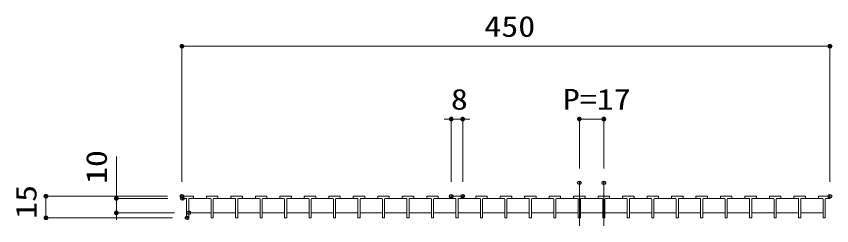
# Model space of a CAD drawing. Units: millimetres on the paper. Extents: x -216 to 216, y -153 to 153.
# Drawn here: x -80.5 to 32.8, y -64.3 to -35.2 of the extents above; entities that cross this region are included whole.
import ezdxf
from ezdxf.enums import TextEntityAlignment as Align

# ---------------------------------------------------------------- set-up
doc = ezdxf.new("R2010")
doc.units = ezdxf.units.MM
doc.header["$PDMODE"] = 32
doc.header["$PDSIZE"] = 0.5
doc.linetypes.add('CHAIN2', pattern=[12, 9, -1, 1, -1])
for name, color, linetype, lineweight in [('0-2_蓋', 3, 'Continuous', 9), ('0-3_寸法', 4, 'Continuous', 9), ('0-4_0', 7, 'Continuous', 9), ('0-6_中心線', 4, 'CHAIN2', 9)]:
    doc.layers.add(name, color=color, linetype=linetype, lineweight=lineweight)
doc.layers.add('0-5_Defpoints', color=7, linetype='Continuous')
doc.styles.add('ＭＳ ゴシック', font='')
doc.styles.get('ＭＳ ゴシック').set_extended_font_data('MS Gothic')

# ---------------------------------------------------------------- blocks, each defined once
blk = doc.blocks.new('_Dot')
at = {"layer": '0-4_0'}
for p, q in [((-0.5, 0), (-1, 0)), ((0.489, 0.1), (-0.489, 0.1)), ((0.399, 0.3), (-0.399, 0.3)), ((0.458, -0.199), (-0.458, -0.199)), ((0.3, -0.399), (-0.3, -0.399))]:
    blk.add_line(p, q, dxfattribs=at)
for points in [[(0.5, 0), (0.496, 0.063), (0.484, 0.124), (0.465, 0.184), (0.438, 0.241), (0.405, 0.294), (0.364, 0.342), (0.319, 0.385), (0.268, 0.422), (0.213, 0.452), (0.155, 0.476), (0.094, 0.491), (0.031, 0.499), (-0.031, 0.499), (-0.094, 0.491), (-0.155, 0.476), (-0.213, 0.452), (-0.268, 0.422), (-0.319, 0.385), (-0.364, 0.342), (-0.405, 0.294), (-0.438, 0.241), (-0.465, 0.184), (-0.484, 0.124), (-0.496, 0.063), (-0.5, 0), (0, 0)], [(-0.5, 0), (-0.496, -0.063), (-0.484, -0.124), (-0.465, -0.184), (-0.438, -0.241), (-0.405, -0.294), (-0.364, -0.342), (-0.319, -0.385), (-0.268, -0.422), (-0.213, -0.452), (-0.155, -0.476), (-0.094, -0.491), (-0.031, -0.499), (0.031, -0.499), (0.094, -0.491), (0.155, -0.476), (0.213, -0.452), (0.268, -0.422), (0.319, -0.385), (0.364, -0.342), (0.405, -0.294), (0.438, -0.241), (0.465, -0.184), (0.484, -0.124), (0.496, -0.063), (0.5, 0), (0, 0)]]:
    blk.add_lwpolyline(points, close=True, dxfattribs=at)
blk = doc.blocks.new('U32')
at = {"layer": '0-2_蓋'}
for p, q in [((0, 15), (8, 15)), ((0, 13.8), (0, 15)), ((2.75, 13.5), (0.3, 13.5)), ((3.25, 0.3), (3.25, 13)), ((4.75, 0.3), (4.75, 13)), ((5.25, 13.5), (7.7, 13.5)), ((5.25, 13.5), (19.75, 13.5)), ((8, 13.8), (8, 15)), ((17, 15), (25, 15)), ((17, 13.8), (17, 15)), ((19.75, 13.5), (17.3, 13.5)), ((20.25, 0.3), (20.25, 13)), ((21.75, 0.3), (21.75, 13)), ((22.25, 13.5), (24.7, 13.5)), ((22.25, 13.5), (36.75, 13.5)), ((25, 13.8), (25, 15)), ((34, 15), (42, 15)), ((34, 13.8), (34, 15)), ((36.75, 13.5), (34.3, 13.5)), ((37.25, 0.3), (37.25, 13)), ((38.75, 0.3), (38.75, 13)), ((39.25, 13.5), (41.7, 13.5)), ((39.25, 13.5), (53.75, 13.5)), ((42, 13.8), (42, 15)), ((51, 15), (59, 15)), ((51, 13.8), (51, 15)), ((53.75, 13.5), (51.3, 13.5)), ((54.25, 0.3), (54.25, 13)), ((55.75, 0.3), (55.75, 13)), ((56.25, 13.5), (58.7, 13.5)), ((56.25, 13.5), (70.75, 13.5)), ((59, 13.8), (59, 15)), ((68, 15), (76, 15)), ((68, 13.8), (68, 15)), ((70.75, 13.5), (68.3, 13.5)), ((71.25, 0.3), (71.25, 13)), ((72.75, 0.3), (72.75, 13)), ((73.25, 13.5), (75.7, 13.5)), ((73.25, 13.5), (87.75, 13.5)), ((76, 13.8), (76, 15)), ((85, 15), (93, 15)), ((85, 13.8), (85, 15)), ((87.75, 13.5), (85.3, 13.5)), ((88.25, 0.3), (88.25, 13)), ((89.75, 0.3), (89.75, 13)), ((90.25, 13.5), (92.7, 13.5)), ((90.25, 13.5), (104.75, 13.5)), ((93, 13.8), (93, 15)), ((102, 15), (110, 15)), ((102, 13.8), (102, 15)), ((104.75, 13.5), (102.3, 13.5)), ((105.25, 0.3), (105.25, 13)), ((106.75, 0.3), (106.75, 13)), ((107.25, 13.5), (109.7, 13.5)), ((107.25, 13.5), (121.75, 13.5)), ((110, 13.8), (110, 15)), ((119, 15), (127, 15)), ((119, 13.8), (119, 15)), ((121.75, 13.5), (119.3, 13.5)), ((122.25, 0.3), (122.25, 13)), ((123.75, 0.3), (123.75, 13)), ((124.25, 13.5), (126.7, 13.5)), ((124.25, 13.5), (138.75, 13.5)), ((127, 13.8), (127, 15)), ((136, 15), (144, 15)), ((136, 13.8), (136, 15)), ((138.75, 13.5), (136.3, 13.5)), ((139.25, 0.3), (139.25, 13)), ((140.75, 0.3), (140.75, 13)), ((141.25, 13.5), (143.7, 13.5)), ((141.25, 13.5), (155.75, 13.5)), ((144, 13.8), (144, 15)), ((153, 15), (161, 15)), ((153, 13.8), (153, 15)), ((155.75, 13.5), (153.3, 13.5)), ((156.25, 0.3), (156.25, 13)), ((157.75, 0.3), (157.75, 13)), ((158.25, 13.5), (160.7, 13.5)), ((158.25, 13.5), (172.75, 13.5)), ((161, 13.8), (161, 15)), ((170, 15), (178, 15)), ((170, 13.8), (170, 15)), ((172.75, 13.5), (170.3, 13.5)), ((173.25, 0.3), (173.25, 13)), ((174.75, 0.3), (174.75, 13)), ((175.25, 13.5), (177.7, 13.5)), ((175.25, 13.5), (189.75, 13.5)), ((178, 13.8), (178, 15)), ((187, 15), (195, 15)), ((187, 13.8), (187, 15)), ((189.75, 13.5), (187.3, 13.5)), ((190.25, 0.3), (190.25, 13)), ((191.75, 0.3), (191.75, 13)), ((192.25, 13.5), (194.7, 13.5)), ((192.25, 13.5), (206.75, 13.5)), ((195, 13.8), (195, 15)), ((204, 15), (212, 15)), ((204, 13.8), (204, 15)), ((206.75, 13.5), (204.3, 13.5)), ((207.25, 0.3), (207.25, 13)), ((208.75, 0.3), (208.75, 13)), ((209.25, 13.5), (211.7, 13.5)), ((209.25, 13.5), (223.75, 13.5)), ((212, 13.8), (212, 15)), ((221, 15), (229, 15)), ((221, 13.8), (221, 15)), ((223.75, 13.5), (221.3, 13.5)), ((224.25, 0.3), (224.25, 13)), ((225.75, 0.3), (225.75, 13)), ((226.25, 13.5), (228.7, 13.5)), ((226.25, 13.5), (240.75, 13.5)), ((229, 13.8), (229, 15)), ((238, 15), (246, 15)), ((238, 13.8), (238, 15)), ((240.75, 13.5), (238.3, 13.5)), ((241.25, 0.3), (241.25, 13)), ((242.75, 0.3), (242.75, 13)), ((243.25, 13.5), (245.7, 13.5)), ((243.25, 13.5), (257.75, 13.5)), ((246, 13.8), (246, 15)), ((255, 15), (263, 15)), ((255, 13.8), (255, 15)), ((257.75, 13.5), (255.3, 13.5)), ((258.25, 0.3), (258.25, 13)), ((259.75, 0.3), (259.75, 13)), ((260.25, 13.5), (262.7, 13.5)), ((260.25, 13.5), (274.75, 13.5)), ((263, 13.8), (263, 15)), ((272, 15), (280, 15)), ((272, 13.8), (272, 15)), ((274.75, 13.5), (272.3, 13.5)), ((275.25, 0.3), (275.25, 13)), ((276.75, 0.3), (276.75, 13)), ((277.25, 13.5), (279.7, 13.5)), ((277.25, 13.5), (291.75, 13.5)), ((280, 13.8), (280, 15)), ((289, 15), (297, 15)), ((289, 13.8), (289, 15)), ((291.75, 13.5), (289.3, 13.5)), ((292.25, 0.3), (292.25, 13)), ((293.75, 0.3), (293.75, 13)), ((294.25, 13.5), (296.7, 13.5)), ((294.25, 13.5), (308.75, 13.5)), ((297, 13.8), (297, 15)), ((306, 15), (314, 15)), ((306, 13.8), (306, 15)), ((308.75, 13.5), (306.3, 13.5)), ((309.25, 0.3), (309.25, 13)), ((310.75, 0.3), (310.75, 13)), ((311.25, 13.5), (313.7, 13.5)), ((311.25, 13.5), (325.75, 13.5)), ((314, 13.8), (314, 15)), ((323, 15), (331, 15)), ((323, 13.8), (323, 15)), ((325.75, 13.5), (323.3, 13.5)), ((326.25, 0.3), (326.25, 13)), ((327.75, 0.3), (327.75, 13)), ((328.25, 13.5), (330.7, 13.5)), ((328.25, 13.5), (342.75, 13.5)), ((331, 13.8), (331, 15)), ((340, 15), (348, 15)), ((340, 13.8), (340, 15)), ((342.75, 13.5), (340.3, 13.5)), ((343.25, 0.3), (343.25, 13)), ((344.75, 0.3), (344.75, 13)), ((345.25, 13.5), (347.7, 13.5)), ((345.25, 13.5), (359.75, 13.5)), ((348, 13.8), (348, 15)), ((357, 15), (365, 15)), ((357, 13.8), (357, 15)), ((359.75, 13.5), (357.3, 13.5)), ((360.25, 0.3), (360.25, 13)), ((361.75, 0.3), (361.75, 13)), ((362.25, 13.5), (364.7, 13.5)), ((362.25, 13.5), (376.75, 13.5)), ((365, 13.8), (365, 15)), ((374, 15), (382, 15)), ((374, 13.8), (374, 15)), ((376.75, 13.5), (374.3, 13.5)), ((377.25, 0.3), (377.25, 13)), ((378.75, 0.3), (378.75, 13)), ((379.25, 13.5), (381.7, 13.5)), ((379.25, 13.5), (393.75, 13.5)), ((382, 13.8), (382, 15)), ((391, 15), (399, 15)), ((391, 13.8), (391, 15)), ((393.75, 13.5), (391.3, 13.5)), ((394.25, 0.3), (394.25, 13)), ((395.75, 0.3), (395.75, 13)), ((396.25, 13.5), (398.7, 13.5)), ((396.25, 13.5), (410.75, 13.5)), ((399, 13.8), (399, 15)), ((408, 15), (416, 15)), ((408, 13.8), (408, 15)), ((410.75, 13.5), (408.3, 13.5)), ((411.25, 0.3), (411.25, 13)), ((412.75, 0.3), (412.75, 13)), ((413.25, 13.5), (415.7, 13.5)), ((413.25, 13.5), (427.75, 13.5)), ((416, 13.8), (416, 15)), ((425, 15), (433, 15)), ((425, 13.8), (425, 15)), ((427.75, 13.5), (425.3, 13.5)), ((428.25, 0.3), (428.25, 13)), ((429.75, 0.3), (429.75, 13)), ((430.25, 13.5), (432.7, 13.5)), ((430.25, 13.5), (444.75, 13.5)), ((433, 13.8), (433, 15)), ((442, 15), (450, 15)), ((442, 13.8), (442, 15)), ((442, 15), (450, 15)), ((442, 13.8), (442, 15)), ((444.75, 13.5), (442.3, 13.5)), ((444.75, 13.5), (442.3, 13.5)), ((445.25, 0.3), (445.25, 13)), ((445.25, 0.3), (445.25, 13)), ((446.75, 0.3), (446.75, 13)), ((446.75, 0.3), (446.75, 13)), ((447.25, 13.5), (449.7, 13.5)), ((447.25, 13.5), (449.7, 13.5)), ((450, 13.8), (450, 15)), ((450, 13.8), (450, 15)), ((4.45, 0), (3.55, 0)), ((4.75, 3.5), (20.25, 3.5)), ((21.45, 0), (20.55, 0)), ((21.75, 3.5), (37.25, 3.5)), ((38.45, 0), (37.55, 0)), ((38.75, 3.5), (54.25, 3.5)), ((55.45, 0), (54.55, 0)), ((55.75, 3.5), (71.25, 3.5)), ((72.45, 0), (71.55, 0)), ((72.75, 3.5), (88.25, 3.5)), ((89.45, 0), (88.55, 0)), ((89.75, 3.5), (105.25, 3.5)), ((106.45, 0), (105.55, 0)), ((106.75, 3.5), (122.25, 3.5)), ((123.45, 0), (122.55, 0)), ((123.75, 3.5), (139.25, 3.5)), ((140.45, 0), (139.55, 0)), ((140.75, 3.5), (156.25, 3.5)), ((157.45, 0), (156.55, 0)), ((157.75, 3.5), (173.25, 3.5)), ((174.45, 0), (173.55, 0)), ((174.75, 3.5), (190.25, 3.5)), ((191.45, 0), (190.55, 0)), ((191.75, 3.5), (207.25, 3.5)), ((208.45, 0), (207.55, 0)), ((208.75, 3.5), (224.25, 3.5)), ((225.45, 0), (224.55, 0)), ((225.75, 3.5), (241.25, 3.5)), ((242.45, 0), (241.55, 0)), ((242.75, 3.5), (258.25, 3.5)), ((259.45, 0), (258.55, 0)), ((259.75, 3.5), (275.25, 3.5)), ((276.45, 0), (275.55, 0)), ((276.75, 3.5), (292.25, 3.5)), ((293.45, 0), (292.55, 0)), ((293.75, 3.5), (309.25, 3.5)), ((310.45, 0), (309.55, 0)), ((310.75, 3.5), (326.25, 3.5)), ((327.45, 0), (326.55, 0)), ((327.75, 3.5), (343.25, 3.5)), ((344.45, 0), (343.55, 0)), ((344.75, 3.5), (360.25, 3.5)), ((361.45, 0), (360.55, 0)), ((361.75, 3.5), (377.25, 3.5)), ((378.45, 0), (377.55, 0)), ((378.75, 3.5), (394.25, 3.5)), ((395.45, 0), (394.55, 0)), ((395.75, 3.5), (411.25, 3.5)), ((412.45, 0), (411.55, 0)), ((412.75, 3.5), (428.25, 3.5)), ((429.45, 0), (428.55, 0)), ((429.75, 3.5), (445.25, 3.5)), ((446.45, 0), (445.55, 0)), ((446.45, 0), (445.55, 0))]:
    blk.add_line(p, q, dxfattribs=at)
for centre, radius, start, end in [((0.3, 13.8), 0.3, 180, 270), ((2.75, 13), 0.5, 0, 90), ((5.25, 13), 0.5, 90, 180), ((7.7, 13.8), 0.3, 270, 0), ((17.3, 13.8), 0.3, 180, 270), ((19.75, 13), 0.5, 0, 90), ((22.25, 13), 0.5, 90, 180), ((24.7, 13.8), 0.3, 270, 0), ((34.3, 13.8), 0.3, 180, 270), ((36.75, 13), 0.5, 0, 90), ((39.25, 13), 0.5, 90, 180), ((41.7, 13.8), 0.3, 270, 0), ((51.3, 13.8), 0.3, 180, 270), ((53.75, 13), 0.5, 0, 90), ((56.25, 13), 0.5, 90, 180), ((58.7, 13.8), 0.3, 270, 0), ((68.3, 13.8), 0.3, 180, 270), ((70.75, 13), 0.5, 0, 90), ((73.25, 13), 0.5, 90, 180), ((75.7, 13.8), 0.3, 270, 0), ((85.3, 13.8), 0.3, 180, 270), ((87.75, 13), 0.5, 0, 90), ((90.25, 13), 0.5, 90, 180), ((92.7, 13.8), 0.3, 270, 0), ((102.3, 13.8), 0.3, 180, 270), ((104.75, 13), 0.5, 0, 90), ((107.25, 13), 0.5, 90, 180), ((109.7, 13.8), 0.3, 270, 0), ((119.3, 13.8), 0.3, 180, 270), ((121.75, 13), 0.5, 0, 90), ((124.25, 13), 0.5, 90, 180), ((126.7, 13.8), 0.3, 270, 0), ((136.3, 13.8), 0.3, 180, 270), ((138.75, 13), 0.5, 0, 90), ((141.25, 13), 0.5, 90, 180), ((143.7, 13.8), 0.3, 270, 0), ((153.3, 13.8), 0.3, 180, 270), ((155.75, 13), 0.5, 0, 90), ((158.25, 13), 0.5, 90, 180), ((160.7, 13.8), 0.3, 270, 0), ((170.3, 13.8), 0.3, 180, 270), ((172.75, 13), 0.5, 0, 90), ((175.25, 13), 0.5, 90, 180), ((177.7, 13.8), 0.3, 270, 0), ((187.3, 13.8), 0.3, 180, 270), ((189.75, 13), 0.5, 0, 90), ((192.25, 13), 0.5, 90, 180), ((194.7, 13.8), 0.3, 270, 0), ((204.3, 13.8), 0.3, 180, 270), ((206.75, 13), 0.5, 0, 90), ((209.25, 13), 0.5, 90, 180), ((211.7, 13.8), 0.3, 270, 0), ((221.3, 13.8), 0.3, 180, 270), ((223.75, 13), 0.5, 0, 90), ((226.25, 13), 0.5, 90, 180), ((228.7, 13.8), 0.3, 270, 0), ((238.3, 13.8), 0.3, 180, 270), ((240.75, 13), 0.5, 0, 90), ((243.25, 13), 0.5, 90, 180), ((245.7, 13.8), 0.3, 270, 0), ((255.3, 13.8), 0.3, 180, 270), ((257.75, 13), 0.5, 0, 90), ((260.25, 13), 0.5, 90, 180), ((262.7, 13.8), 0.3, 270, 0), ((272.3, 13.8), 0.3, 180, 270), ((274.75, 13), 0.5, 0, 90), ((277.25, 13), 0.5, 90, 180), ((279.7, 13.8), 0.3, 270, 0), ((289.3, 13.8), 0.3, 180, 270), ((291.75, 13), 0.5, 0, 90), ((294.25, 13), 0.5, 90, 180), ((296.7, 13.8), 0.3, 270, 0), ((306.3, 13.8), 0.3, 180, 270), ((308.75, 13), 0.5, 0, 90), ((311.25, 13), 0.5, 90, 180), ((313.7, 13.8), 0.3, 270, 0), ((323.3, 13.8), 0.3, 180, 270), ((325.75, 13), 0.5, 0, 90), ((328.25, 13), 0.5, 90, 180), ((330.7, 13.8), 0.3, 270, 0), ((340.3, 13.8), 0.3, 180, 270), ((342.75, 13), 0.5, 0, 90), ((345.25, 13), 0.5, 90, 180), ((347.7, 13.8), 0.3, 270, 0), ((357.3, 13.8), 0.3, 180, 270), ((359.75, 13), 0.5, 0, 90), ((362.25, 13), 0.5, 90, 180), ((364.7, 13.8), 0.3, 270, 0), ((374.3, 13.8), 0.3, 180, 270), ((376.75, 13), 0.5, 0, 90), ((379.25, 13), 0.5, 90, 180), ((381.7, 13.8), 0.3, 270, 0), ((391.3, 13.8), 0.3, 180, 270), ((393.75, 13), 0.5, 0, 90), ((396.25, 13), 0.5, 90, 180), ((398.7, 13.8), 0.3, 270, 0), ((408.3, 13.8), 0.3, 180, 270), ((410.75, 13), 0.5, 0, 90), ((413.25, 13), 0.5, 90, 180), ((415.7, 13.8), 0.3, 270, 0), ((425.3, 13.8), 0.3, 180, 270), ((427.75, 13), 0.5, 0, 90), ((430.25, 13), 0.5, 90, 180), ((432.7, 13.8), 0.3, 270, 0), ((442.3, 13.8), 0.3, 180, 270), ((442.3, 13.8), 0.3, 180, 270), ((444.75, 13), 0.5, 0, 90), ((444.75, 13), 0.5, 0, 90), ((447.25, 13), 0.5, 90, 180), ((447.25, 13), 0.5, 90, 180), ((449.7, 13.8), 0.3, 270, 0), ((449.7, 13.8), 0.3, 270, 0), ((3.55, 0.3), 0.3, 180, 270), ((4.45, 0.3), 0.3, 270, 0), ((20.55, 0.3), 0.3, 180, 270), ((21.45, 0.3), 0.3, 270, 0), ((37.55, 0.3), 0.3, 180, 270), ((38.45, 0.3), 0.3, 270, 0), ((54.55, 0.3), 0.3, 180, 270), ((55.45, 0.3), 0.3, 270, 0), ((71.55, 0.3), 0.3, 180, 270), ((72.45, 0.3), 0.3, 270, 0), ((88.55, 0.3), 0.3, 180, 270), ((89.45, 0.3), 0.3, 270, 0), ((105.55, 0.3), 0.3, 180, 270), ((106.45, 0.3), 0.3, 270, 0), ((122.55, 0.3), 0.3, 180, 270), ((123.45, 0.3), 0.3, 270, 0), ((139.55, 0.3), 0.3, 180, 270), ((140.45, 0.3), 0.3, 270, 0), ((156.55, 0.3), 0.3, 180, 270), ((157.45, 0.3), 0.3, 270, 0), ((173.55, 0.3), 0.3, 180, 270), ((174.45, 0.3), 0.3, 270, 0), ((190.55, 0.3), 0.3, 180, 270), ((191.45, 0.3), 0.3, 270, 0), ((207.55, 0.3), 0.3, 180, 270), ((208.45, 0.3), 0.3, 270, 0), ((224.55, 0.3), 0.3, 180, 270), ((225.45, 0.3), 0.3, 270, 0), ((241.55, 0.3), 0.3, 180, 270), ((242.45, 0.3), 0.3, 270, 0), ((258.55, 0.3), 0.3, 180, 270), ((259.45, 0.3), 0.3, 270, 0), ((275.55, 0.3), 0.3, 180, 270), ((276.45, 0.3), 0.3, 270, 0), ((292.55, 0.3), 0.3, 180, 270), ((293.45, 0.3), 0.3, 270, 0), ((309.55, 0.3), 0.3, 180, 270), ((310.45, 0.3), 0.3, 270, 0), ((326.55, 0.3), 0.3, 180, 270), ((327.45, 0.3), 0.3, 270, 0), ((343.55, 0.3), 0.3, 180, 270), ((344.45, 0.3), 0.3, 270, 0), ((360.55, 0.3), 0.3, 180, 270), ((361.45, 0.3), 0.3, 270, 0), ((377.55, 0.3), 0.3, 180, 270), ((378.45, 0.3), 0.3, 270, 0), ((394.55, 0.3), 0.3, 180, 270), ((395.45, 0.3), 0.3, 270, 0), ((411.55, 0.3), 0.3, 180, 270), ((412.45, 0.3), 0.3, 270, 0), ((428.55, 0.3), 0.3, 180, 270), ((429.45, 0.3), 0.3, 270, 0), ((445.55, 0.3), 0.3, 180, 270), ((445.55, 0.3), 0.3, 180, 270), ((446.45, 0.3), 0.3, 270, 0), ((446.45, 0.3), 0.3, 270, 0)]:
    blk.add_arc(centre, radius, start, end, dxfattribs=at)

msp = doc.modelspace()

# ---------------------------------------------------------------- linework, layer by layer
at = {"layer": '0-3_寸法'}
for p, q in [((-57.451, -58.213), (-57.451, -39.371)), ((-56.951, -39.371), (32.049, -39.371)), ((32.549, -58.213), (32.549, -39.371)), ((-20.551, -49.492), (-21.051, -49.492)), ((-20.051, -58.213), (-20.051, -49.492)), ((-20.051, -49.492), (-18.451, -49.492)), ((-18.451, -58.213), (-18.451, -49.492)), ((-17.951, -49.492), (-17.451, -49.492)), ((-2.251, -56.353), (-2.251, -49.492)), ((-1.751, -49.492), (0.649, -49.492)), ((1.149, -56.353), (1.149, -49.492)), ((-66.561, -60.013), (-66.561, -54.713)), ((-59.451, -60.213), (-76.339, -60.213)), ((-76.339, -62.713), (-76.339, -60.713)), ((-59.391, -60.513), (-66.561, -60.513)), ((-66.561, -62.513), (-66.561, -60.513)), ((-58.741, -63.213), (-76.339, -63.213)), ((-58.501, -62.513), (-66.561, -62.513)), ((-66.561, -63.013), (-66.561, -63.513))]:
    msp.add_line(p, q, dxfattribs=at)
at = {"layer": '0-5_Defpoints'}
for p in [(32.549, -39.371), (-18.451, -49.492), (1.149, -49.492), (-2.251, -58.353), (1.149, -58.353), (-76.339, -60.213), (-57.451, -60.213), (-20.051, -60.213), (-18.451, -60.213), (32.549, -60.213), (-66.561, -60.513), (-57.391, -60.513), (-56.501, -62.513), (-56.741, -63.213)]:
    msp.add_point(p, dxfattribs=at)
at = {"layer": '0-6_中心線'}
for p, q in [((-2.251, -58.353), (-2.251, -64.307)), ((1.149, -58.353), (1.149, -64.307))]:
    msp.add_line(p, q, dxfattribs=at)

# ---------------------------------------------------------------- block references
at = {"layer": '0-2_蓋', "xscale": 0.2, "yscale": 0.2}
msp.add_blockref('U32', (-57.451, -63.213), dxfattribs=at)
at = {"layer": '0-3_寸法', "xscale": 0.5, "yscale": 0.5}
for p, rotation in [((-57.451, -39.371), 180), ((-18.451, -49.492), 180), ((-2.251, -49.492), 180), ((-76.339, -60.213), 90), ((-66.561, -60.513), 270), ((-66.561, -62.513), 90), ((-76.339, -63.213), 270)]:
    msp.add_blockref('_Dot', p, dxfattribs=dict(at, rotation=rotation))
for p in [(32.549, -39.371), (-20.051, -49.492), (1.149, -49.492)]:
    msp.add_blockref('_Dot', p, dxfattribs=at)

# ---------------------------------------------------------------- texts
at = {"layer": '0-3_寸法', "style": 'ＭＳ ゴシック', "width": 1.2}
for s, p in [('450', (-15.451, -38.926)), ('P=17', (-4.551, -49.047)), ('8', (-20.091, -49.047))]:
    msp.add_text(s, height=2.889, dxfattribs=at).set_placement(p, align=Align.BOTTOM_LEFT)
for s, p in [('10', (-67.006, -58.513)), ('15', (-76.784, -63.358))]:
    msp.add_text(s, height=2.889, rotation=90, dxfattribs=at).set_placement(p, align=Align.BOTTOM_LEFT)

doc.saveas('drawing.dxf')
